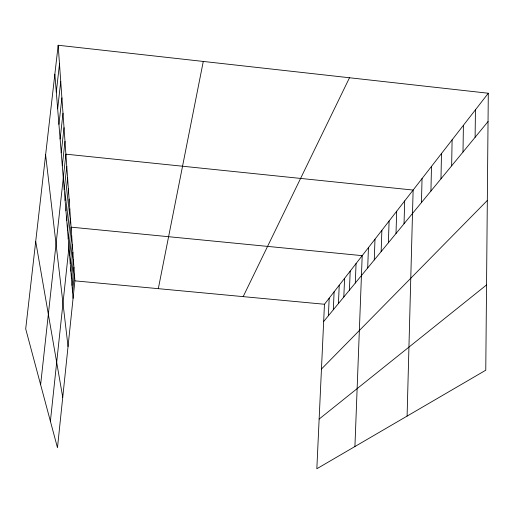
<?xml version="1.0" encoding="UTF-8"?>
<svg xmlns="http://www.w3.org/2000/svg" width="514" height="514" viewBox="0 0 514 514"><rect width="100%" height="100%" fill="white"/><g stroke="black" fill="none" stroke-linecap="round" stroke-linejoin="round"><path stroke-width="0.77" d="M488.3 93.24L485.769 370.209L316.836 468.749L324.462 304.256L488.3 93.24L58.166 45.251L25.7 328.883L57.478 447.739L74.896 280.843L58.166 45.251M475.109 137.296L475.444 109.797M462.998 152.022L463.403 125.307M451.645 165.829L452.108 139.853M440.98 178.808L441.487 153.532M430.931 191.028L431.484 166.414M421.454 202.555L422.045 178.57M407.094 416.096L413.127 190.058L65.901 154.168L40.625 384.69M404.036 223.744L404.685 200.929M396.005 233.51L396.686 211.235M388.391 242.775L389.092 221.02M381.15 251.577L381.87 230.317M374.263 259.955L374.995 239.171M367.703 267.935L368.448 247.6M355.296 283.028L356.061 263.56M354.923 446.531L362.203 255.651L71.086 227.156L50.398 421.262M349.424 290.172L350.201 271.109M343.815 296.996L344.598 278.325M333.31 309.769L334.106 291.836M338.45 303.523L339.234 285.225M328.388 315.757L329.185 298.178M72.018 285.354L73.926 267.164M72.558 291.978L74.421 274.148M69.608 255.696L71.709 235.92M70.251 263.624L72.301 244.272M70.868 271.199L72.866 252.245M71.452 278.434L73.406 259.872M65.959 210.836L68.356 188.702M66.762 220.667L69.088 199.047M67.52 230.015L69.788 208.883M68.24 238.907L70.45 218.238M64.231 189.537L66.762 166.311M65.117 200.473L67.578 177.805M60.125 139.024L62.997 113.241M61.243 152.793L64.019 127.697M62.297 165.752L64.989 141.318M57.664 108.756L60.742 81.482M58.93 124.375L61.905 97.866M56.302 92.07L59.495 63.98M158.312 288.669L203.281 61.442M243.161 296.623L349.494 77.755M323.666 321.501L488.043 121.567M321.462 369.02L487.317 200.46M319.136 419.071L486.546 284.936M74.896 280.843L324.462 304.256M35.71 241.419L62.74 397.309M45.617 154.9L68.041 346.52M54.85 74.202L73.072 298.326"/></g></svg>
